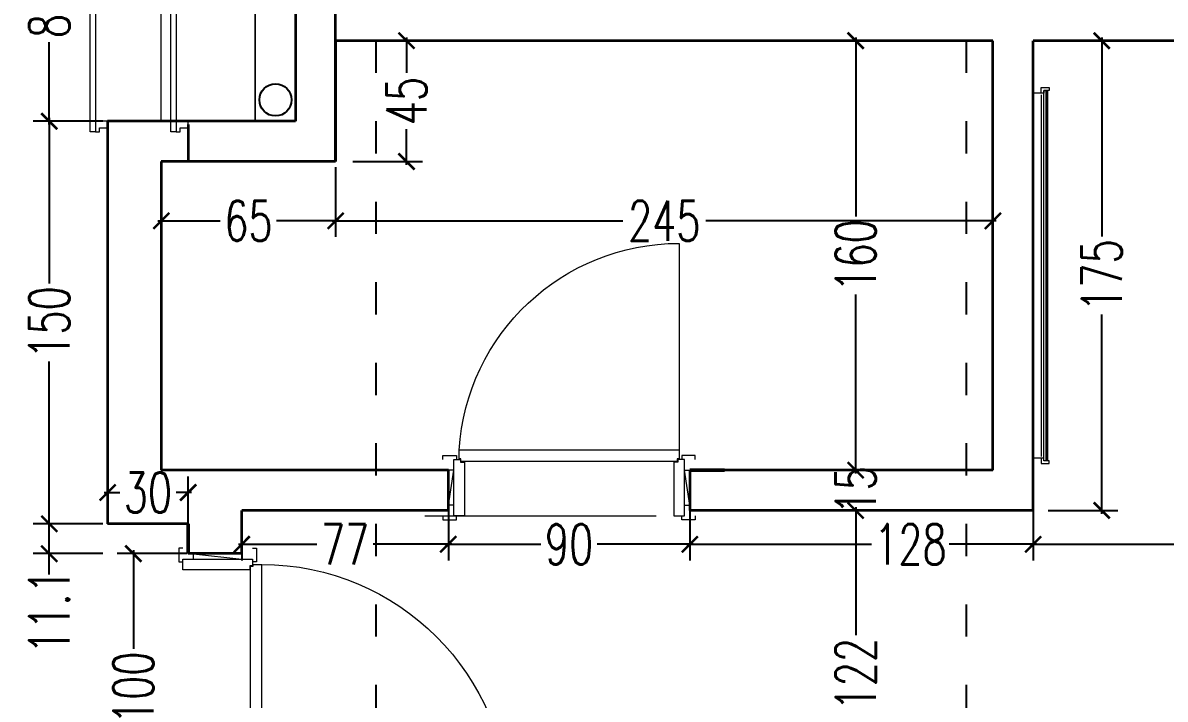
# Model space of a CAD drawing. Header units: centimetres. Extents: x -3207095 to 15275363, y -32656 to 4798027.
# Drawn here: x 688308.6 to 688734.4, y 4469986.7 to 4470238.6 of the extents above; entities that cross this region are included whole.
import ezdxf

# ---------------------------------------------------------------- set-up
doc = ezdxf.new("R2010")
doc.units = ezdxf.units.CM
doc.linetypes.add('ACAD_ISO03W100', pattern=[30, 12, -18])
doc.linetypes.add('DUZ', pattern=[500, 500])
doc.layers.get('0').update_dxf_attribs({"color": 1, "linetype": 'DUZ'})
for name, color, linetype in [('0 MC MAHAL', 94, 'Continuous'), ('DIM', 1, 'DUZ'), ('TESİSAT', 57, 'Continuous')]:
    doc.layers.add(name, color=color, linetype=linetype)
for name, color, linetype, lineweight in [('DUV', 220, 'Continuous', 50), ('DUVAR', 7, 'Continuous', 35), ('FE_MOBTEF.2', 33, 'Continuous', 18), ('iç duvar', 7, 'Continuous', 50), ('KAPEN', 151, 'Continuous', 9)]:
    doc.layers.add(name, color=color, linetype=linetype, lineweight=lineweight)
doc.styles.add('DIM', font='ROMANSTW.SHX', dxfattribs={"width": 0.7})
doc.dimstyles.new('1_100', dxfattribs={"dimtxt": 15, "dimasz": 6, "dimexe": 6, "dimexo": 0, "dimgap": 2, "dimtad": 0, "dimdec": 1, "dimzin": 11, "dimdsep": 46, "dimtxsty": 'DIM', "dimblk": 'ARCHTICK', "dimcen": 3, "dimdle": 1.25, "dimclrt": 2, "dimadec": 0, "dimazin": 0, "dimtfac": 1.25, "dimtdec": 1, "dimtix": 1, "dimtofl": 0, "dimtmove": 1, "dimatfit": 3, "dimldrblk": 'ARCHTICK', "dimfxl": 20, "dimfxlon": 1, "dimtolj": 1, "dimtzin": 0, "dimarcsym": 0})

# ---------------------------------------------------------------- blocks, each defined once
blk = doc.blocks.new('new block')
at = {"layer": 'KAPEN'}
for p, q in [((105202.0528, 48261.8596), (105202.0198, 48261.8596)), ((105202.0528, 48261.8526), (105202.0528, 48261.8596)), ((105202.0628, 48261.8526), (105202.0528, 48261.8526)), ((105202.0628, 48261.0466), (105202.0628, 48261.8526)), ((105202.0528, 48261.0466), (105202.0628, 48261.0466)), ((105202.0528, 48261.0396), (105202.0528, 48261.0466)), ((105201.2498, 48261.0396), (105202.0528, 48261.0396))]:
    blk.add_line(p, q, dxfattribs=at)
for points in [[(105202.0548, 48261.9196), (105202.0398, 48261.9196), (105202.0398, 48261.8696), (105202.0548, 48261.8696)], [(105202.2248, 48261.8796), (105202.2248, 48261.8996), (105202.0948, 48261.8796), (105202.0948, 48261.8996)], [(105202.2648, 48261.9196), (105202.2798, 48261.9196), (105202.2798, 48261.8696), (105202.2648, 48261.8696)], [(105202.0198, 48261.0396), (105202.0198, 48261.8596)], [(105202.0548, 48260.9796), (105202.0398, 48260.9796), (105202.0398, 48261.0296), (105202.0548, 48261.0296)], [(105202.2248, 48261.0196), (105202.2248, 48260.9996), (105202.0948, 48261.0196), (105202.0948, 48260.9996)], [(105202.2648, 48260.9796), (105202.2798, 48260.9796), (105202.2798, 48261.0296), (105202.2648, 48261.0296)]]:
    blk.add_lwpolyline(points, dxfattribs=at)
for points in [[(105202.0548, 48261.8796), (105202.0548, 48261.8546), (105202.0648, 48261.8546), (105202.0648, 48261.8396), (105202.2648, 48261.8396), (105202.2648, 48261.8796)], [(105202.0548, 48261.0196), (105202.0548, 48261.0446), (105202.0648, 48261.0446), (105202.0648, 48261.0596), (105202.2648, 48261.0596), (105202.2648, 48261.0196)]]:
    blk.add_lwpolyline(points, close=True, dxfattribs=at)
blk.add_arc((105202.0715, 48261.0396), 0.8216, 93.6023, 180, dxfattribs=at)
blk = doc.blocks.new('K210')
for p, q in [((0.04, 0.985), (0.04, 0.032)), ((0.96, 0.032), (0.96, 0.065)), ((0.04, 0.032), (0.047, 0.032)), ((0.047, 0.032), (0.047, 0.022)), ((0.047, 0.022), (0.953, 0.022)), ((0.953, 0.032), (0.96, 0.032)), ((0.953, 0.022), (0.953, 0.032))]:
    blk.add_line(p, q)
for points in [[(-0.02, 0.03), (-0.02, 0.045), (0.03, 0.045), (0.03, 0.03)], [(0.04, 0.065), (0.96, 0.065)], [(1.02, 0.03), (1.02, 0.045), (0.97, 0.045), (0.97, 0.03)], [(0.02, -0.19), (0, -0.19), (0.02, -0.01), (0, -0.01)], [(0.98, -0.19), (1, -0.19), (0.98, -0.01), (1, -0.01)], [(-0.02, -0.23), (-0.02, -0.245), (0.03, -0.245), (0.03, -0.23)], [(1.02, -0.23), (1.02, -0.245), (0.97, -0.245), (0.97, -0.23)]]:
    blk.add_lwpolyline(points)
for points in [[(0.02, 0.03), (0.045, 0.03), (0.045, 0.02), (0.06, 0.02), (0.06, -0.23), (0.02, -0.23)], [(0.98, 0.03), (0.955, 0.03), (0.955, 0.02), (0.94, 0.02), (0.94, -0.23), (0.98, -0.23)]]:
    blk.add_lwpolyline(points, close=True)
blk.add_arc((0.04, 0.065), 0.92, 0, 90)
blk = doc.blocks.new('rgtkjıtdkfgölv')
at = {"layer": 'FE_MOBTEF.2'}
for p, q in [((104445.9079, 48877.9319), (104445.8879, 48877.9319)), ((104445.8879, 48877.9319), (104445.8879, 48877.9019)), ((104445.8979, 48877.9139), (104445.8979, 48877.9219)), ((104445.8979, 48877.9219), (104447.2779, 48877.9219)), ((104445.8979, 48877.9219), (104445.9079, 48877.9219)), ((104445.8979, 48877.9019), (104445.8979, 48877.9219)), ((104445.9076, 48877.9319), (104445.9076, 48877.9619)), ((104445.9079, 48877.9219), (104445.9079, 48877.9319)), ((104447.2612, 48877.9319), (104445.9143, 48877.9319)), ((104447.2679, 48877.9319), (104447.2679, 48877.9619)), ((104447.2679, 48877.9319), (104447.2879, 48877.9319)), ((104447.2679, 48877.9219), (104447.2679, 48877.9319)), ((104447.2779, 48877.9219), (104447.2679, 48877.9219)), ((104447.2779, 48877.9019), (104447.2779, 48877.9219)), ((104447.2779, 48877.9219), (104447.2779, 48877.9139)), ((104447.2879, 48877.9319), (104447.2879, 48877.9019)), ((104445.8879, 48877.9019), (104445.8979, 48877.9019)), ((104445.8979, 48877.9079), (104445.8979, 48877.9139)), ((104445.8979, 48877.9139), (104447.2779, 48877.9139)), ((104447.2779, 48877.9139), (104445.8979, 48877.9139)), ((104447.2779, 48877.9079), (104445.8979, 48877.9079)), ((104447.2779, 48877.9139), (104447.2779, 48877.9079)), ((104447.2879, 48877.9019), (104447.2779, 48877.9019))]:
    blk.add_line(p, q, dxfattribs=at)
blk = doc.blocks.new('_ArchTick')
at = {"color": 0, "linetype": 'ByBlock', "const_width": 0.15}
blk.add_lwpolyline([(-0.5, -0.5), (0.5, 0.5)], dxfattribs=at)
blk = doc.blocks.new('*D852')
at = {"layer": 'Defpoints', "color": 0, "linetype": 'Continuous', "lineweight": 5, "transparency": 16777216}
for p in [(688349.79, 4470040.86), (688370.2, 4470040.86), (688370.2, 4469940.86)]:
    blk.add_point(p, dxfattribs=at)
at = {"layer": 'DIM', "color": 0, "linetype": 'Continuous', "lineweight": -2, "transparency": 16777216}
for p, q in [((688369.79, 4470040.86), (688343.79, 4470040.86)), ((688349.79, 4470042.11), (688349.79, 4470005.36)), ((688349.79, 4469939.61), (688349.79, 4469976.36)), ((688369.79, 4469940.86), (688343.79, 4469940.86))]:
    blk.add_line(p, q, dxfattribs=at)
at = {"layer": 'DIM', "color": 0, "linetype": 'Continuous', "lineweight": -2, "transparency": 16777216, "xscale": 6, "yscale": 6, "zscale": 6}
for p, rotation in [((688349.79, 4470040.86), 90), ((688349.79, 4469940.86), 270)]:
    blk.add_blockref('_ArchTick', p, dxfattribs=dict(at, rotation=rotation))
at = {"layer": 'DIM', "color": 2, "linetype": 'Continuous', "lineweight": 5, "transparency": 16777216, "insert": (688349.79, 4469990.86), "char_height": 15, "attachment_point": 5, "rotation": 90, "style": 'DIM'}
blk.add_mtext('\\A1;100', dxfattribs=at)
blk = doc.blocks.new('*D853')
at = {"layer": 'Defpoints', "color": 0, "linetype": 'Continuous', "lineweight": 5, "transparency": 16777216}
for p in [(688318.44, 4470201.97), (688340.2, 4470201.97), (688340.2, 4470051.97)]:
    blk.add_point(p, dxfattribs=at)
at = {"layer": 'DIM', "color": 0, "linetype": 'Continuous', "lineweight": -2, "transparency": 16777216}
for p, q in [((688338.44, 4470201.97), (688312.44, 4470201.97)), ((688318.44, 4470203.22), (688318.44, 4470141.47)), ((688318.44, 4470050.72), (688318.44, 4470112.47)), ((688338.44, 4470051.97), (688312.44, 4470051.97))]:
    blk.add_line(p, q, dxfattribs=at)
at = {"layer": 'DIM', "color": 0, "linetype": 'Continuous', "lineweight": -2, "transparency": 16777216, "xscale": 6, "yscale": 6, "zscale": 6}
for p, rotation in [((688318.44, 4470201.97), 90), ((688318.44, 4470051.97), 270)]:
    blk.add_blockref('_ArchTick', p, dxfattribs=dict(at, rotation=rotation))
at = {"layer": 'DIM', "color": 2, "linetype": 'Continuous', "lineweight": 5, "transparency": 16777216, "insert": (688318.44, 4470126.97), "char_height": 15, "attachment_point": 5, "rotation": 90, "style": 'DIM'}
blk.add_mtext('\\A1;150', dxfattribs=at)
blk = doc.blocks.new('*D854')
at = {"layer": 'Defpoints', "color": 0, "linetype": 'Continuous', "lineweight": 5, "transparency": 16777216}
for p in [(688318.44, 4470281.97), (688340.2, 4470281.97), (688340.2, 4470201.97)]:
    blk.add_point(p, dxfattribs=at)
at = {"layer": 'DIM', "color": 0, "linetype": 'Continuous', "lineweight": -2, "transparency": 16777216}
for p, q in [((688318.44, 4470283.22), (688318.44, 4470252.47)), ((688338.44, 4470281.97), (688312.44, 4470281.97)), ((688318.44, 4470200.72), (688318.44, 4470231.47)), ((688338.44, 4470201.97), (688312.44, 4470201.97))]:
    blk.add_line(p, q, dxfattribs=at)
at = {"layer": 'DIM', "color": 0, "linetype": 'Continuous', "lineweight": -2, "transparency": 16777216, "xscale": 6, "yscale": 6, "zscale": 6}
for p, rotation in [((688318.44, 4470281.97), 90), ((688318.44, 4470201.97), 270)]:
    blk.add_blockref('_ArchTick', p, dxfattribs=dict(at, rotation=rotation))
at = {"layer": 'DIM', "color": 2, "linetype": 'Continuous', "lineweight": 5, "transparency": 16777216, "insert": (688318.44, 4470241.97), "char_height": 15, "attachment_point": 5, "rotation": 90, "style": 'DIM'}
blk.add_mtext('\\A1;80', dxfattribs=at)
blk = doc.blocks.new('*D857')
at = {"layer": 'Defpoints', "color": 0, "linetype": 'Continuous', "lineweight": 5, "transparency": 16777216}
for p in [(688318.44, 4470051.97), (688343.79, 4470051.97), (688343.79, 4470040.86)]:
    blk.add_point(p, dxfattribs=at)
at = {"layer": 'DIM', "color": 0, "linetype": 'Continuous', "lineweight": -2, "transparency": 16777216}
for p, q in [((688318.44, 4470039.61), (688318.44, 4470053.22)), ((688338.44, 4470051.97), (688312.44, 4470051.97)), ((688338.44, 4470040.86), (688312.44, 4470040.86)), ((688318.44, 4470033.08), (688318.44, 4470040.86))]:
    blk.add_line(p, q, dxfattribs=at)
at = {"layer": 'DIM', "color": 0, "linetype": 'Continuous', "lineweight": -2, "transparency": 16777216, "xscale": 6, "yscale": 6, "zscale": 6}
for p, rotation in [((688318.44, 4470051.97), 90), ((688318.44, 4470040.86), 270)]:
    blk.add_blockref('_ArchTick', p, dxfattribs=dict(at, rotation=rotation))
at = {"layer": 'DIM', "color": 2, "linetype": 'Continuous', "lineweight": 5, "transparency": 16777216, "insert": (688318.44, 4470019.33), "char_height": 15, "attachment_point": 5, "rotation": 90, "style": 'DIM'}
blk.add_mtext('\\A1;11.1', dxfattribs=at)
blk = doc.blocks.new('*D824')
at = {"layer": 'Defpoints', "color": 0, "linetype": 'Continuous', "lineweight": 5, "transparency": 16777216}
for p in [(688340.2, 4470063.64), (688340.2, 4470051.97), (688370.2, 4470051.97)]:
    blk.add_point(p, dxfattribs=at)
at = {"layer": 'DIM', "color": 0, "linetype": 'Continuous', "lineweight": -2, "transparency": 16777216}
for p, q in [((688340.2, 4470051.97), (688340.2, 4470069.64)), ((688370.2, 4470051.97), (688370.2, 4470069.64)), ((688338.95, 4470063.64), (688344.7, 4470063.64)), ((688371.45, 4470063.64), (688365.7, 4470063.64))]:
    blk.add_line(p, q, dxfattribs=at)
at = {"layer": 'DIM', "color": 0, "linetype": 'Continuous', "lineweight": -2, "transparency": 16777216, "xscale": 6, "yscale": 6, "zscale": 6, "rotation": 180}
blk.add_blockref('_ArchTick', (688340.2, 4470063.64), dxfattribs=at)
at = {"layer": 'DIM', "color": 0, "linetype": 'Continuous', "lineweight": -2, "transparency": 16777216, "xscale": 6, "yscale": 6, "zscale": 6}
blk.add_blockref('_ArchTick', (688370.2, 4470063.64), dxfattribs=at)
at = {"layer": 'DIM', "color": 2, "linetype": 'Continuous', "lineweight": 5, "transparency": 16777216, "insert": (688355.2, 4470063.64), "char_height": 15, "attachment_point": 5, "style": 'DIM'}
blk.add_mtext('\\A1;30', dxfattribs=at)
blk = doc.blocks.new('*D873')
at = {"layer": 'Defpoints', "color": 0, "linetype": 'Continuous', "lineweight": 5, "transparency": 16777216}
for p in [(688619.05, 4470056.97), (688635.2, 4470056.97), (688635.2, 4469934.97)]:
    blk.add_point(p, dxfattribs=at)
at = {"layer": 'DIM', "color": 0, "linetype": 'Continuous', "lineweight": -2, "transparency": 16777216}
for p, q in [((688619.05, 4470058.22), (688619.05, 4470010.47)), ((688635.2, 4470056.97), (688613.05, 4470056.97)), ((688619.05, 4469933.72), (688619.05, 4469981.47)), ((688635.2, 4469934.97), (688613.05, 4469934.97))]:
    blk.add_line(p, q, dxfattribs=at)
at = {"layer": 'DIM', "color": 0, "linetype": 'Continuous', "lineweight": -2, "transparency": 16777216, "xscale": 6, "yscale": 6, "zscale": 6}
for p, rotation in [((688619.05, 4470056.97), 90), ((688619.05, 4469934.97), 270)]:
    blk.add_blockref('_ArchTick', p, dxfattribs=dict(at, rotation=rotation))
at = {"layer": 'DIM', "color": 2, "linetype": 'Continuous', "lineweight": 5, "transparency": 16777216, "insert": (688619.05, 4469995.97), "char_height": 15, "attachment_point": 5, "rotation": 90, "style": 'DIM'}
blk.add_mtext('\\A1;122', dxfattribs=at)
blk = doc.blocks.new('*D878')
at = {"layer": 'Defpoints', "color": 0, "linetype": 'Continuous', "lineweight": 5, "transparency": 16777216}
for p in [(688390.2, 4470052.96), (688467.2, 4470056.97), (688467.2, 4470044.36)]:
    blk.add_point(p, dxfattribs=at)
at = {"layer": 'DIM', "color": 0, "linetype": 'Continuous', "lineweight": -2, "transparency": 16777216}
for p, q in [((688390.2, 4470052.96), (688390.2, 4470038.36)), ((688467.2, 4470056.97), (688467.2, 4470038.36)), ((688388.95, 4470044.36), (688418.2, 4470044.36)), ((688468.45, 4470044.36), (688439.2, 4470044.36))]:
    blk.add_line(p, q, dxfattribs=at)
at = {"layer": 'DIM', "color": 0, "linetype": 'Continuous', "lineweight": -2, "transparency": 16777216, "xscale": 6, "yscale": 6, "zscale": 6, "rotation": 180}
blk.add_blockref('_ArchTick', (688390.2, 4470044.36), dxfattribs=at)
at = {"layer": 'DIM', "color": 0, "linetype": 'Continuous', "lineweight": -2, "transparency": 16777216, "xscale": 6, "yscale": 6, "zscale": 6}
blk.add_blockref('_ArchTick', (688467.2, 4470044.36), dxfattribs=at)
at = {"layer": 'DIM', "color": 2, "linetype": 'Continuous', "lineweight": 5, "transparency": 16777216, "insert": (688428.7, 4470044.36), "char_height": 15, "attachment_point": 5, "style": 'DIM'}
blk.add_mtext('\\A1;77', dxfattribs=at)
blk = doc.blocks.new('*D879')
at = {"layer": 'Defpoints', "color": 0, "linetype": 'Continuous', "lineweight": 5, "transparency": 16777216}
for p in [(688467.2, 4470056.97), (688557.2, 4470056.97), (688557.2, 4470044.36)]:
    blk.add_point(p, dxfattribs=at)
at = {"layer": 'DIM', "color": 0, "linetype": 'Continuous', "lineweight": -2, "transparency": 16777216}
for p, q in [((688467.2, 4470056.97), (688467.2, 4470038.36)), ((688557.2, 4470056.97), (688557.2, 4470038.36)), ((688465.95, 4470044.36), (688501.7, 4470044.36)), ((688558.45, 4470044.36), (688522.7, 4470044.36))]:
    blk.add_line(p, q, dxfattribs=at)
at = {"layer": 'DIM', "color": 0, "linetype": 'Continuous', "lineweight": -2, "transparency": 16777216, "xscale": 6, "yscale": 6, "zscale": 6, "rotation": 180}
blk.add_blockref('_ArchTick', (688467.2, 4470044.36), dxfattribs=at)
at = {"layer": 'DIM', "color": 0, "linetype": 'Continuous', "lineweight": -2, "transparency": 16777216, "xscale": 6, "yscale": 6, "zscale": 6}
blk.add_blockref('_ArchTick', (688557.2, 4470044.36), dxfattribs=at)
at = {"layer": 'DIM', "color": 2, "linetype": 'Continuous', "lineweight": 5, "transparency": 16777216, "insert": (688512.2, 4470044.36), "char_height": 15, "attachment_point": 5, "style": 'DIM'}
blk.add_mtext('\\A1;90', dxfattribs=at)
blk = doc.blocks.new('*D880')
at = {"layer": 'Defpoints', "color": 0, "linetype": 'Continuous', "lineweight": 5, "transparency": 16777216}
for p in [(688557.2, 4470056.97), (688685.2, 4470056.97), (688685.2, 4470044.36)]:
    blk.add_point(p, dxfattribs=at)
at = {"layer": 'DIM', "color": 0, "linetype": 'Continuous', "lineweight": -2, "transparency": 16777216}
for p, q in [((688557.2, 4470056.97), (688557.2, 4470038.36)), ((688685.2, 4470056.97), (688685.2, 4470038.36)), ((688555.95, 4470044.36), (688624.95, 4470044.36)), ((688686.45, 4470044.36), (688653.95, 4470044.36))]:
    blk.add_line(p, q, dxfattribs=at)
at = {"layer": 'DIM', "color": 0, "linetype": 'Continuous', "lineweight": -2, "transparency": 16777216, "xscale": 6, "yscale": 6, "zscale": 6, "rotation": 180}
blk.add_blockref('_ArchTick', (688557.2, 4470044.36), dxfattribs=at)
at = {"layer": 'DIM', "color": 0, "linetype": 'Continuous', "lineweight": -2, "transparency": 16777216, "xscale": 6, "yscale": 6, "zscale": 6}
blk.add_blockref('_ArchTick', (688685.2, 4470044.36), dxfattribs=at)
at = {"layer": 'DIM', "color": 2, "linetype": 'Continuous', "lineweight": 5, "transparency": 16777216, "insert": (688639.45, 4470044.36), "char_height": 15, "attachment_point": 5, "style": 'DIM'}
blk.add_mtext('\\A1;128', dxfattribs=at)
blk = doc.blocks.new('*D827')
at = {"layer": 'Defpoints', "color": 0, "linetype": 'Continuous', "lineweight": 5, "transparency": 16777216}
for p in [(688685.2, 4470231.97), (688685.2, 4470056.97), (688710.77, 4470056.97)]:
    blk.add_point(p, dxfattribs=at)
at = {"layer": 'DIM', "color": 0, "linetype": 'Continuous', "lineweight": -2, "transparency": 16777216}
for p, q in [((688690.77, 4470231.97), (688716.77, 4470231.97)), ((688710.77, 4470233.22), (688710.77, 4470158.97)), ((688710.77, 4470055.72), (688710.77, 4470129.97)), ((688690.77, 4470056.97), (688716.77, 4470056.97))]:
    blk.add_line(p, q, dxfattribs=at)
at = {"layer": 'DIM', "color": 0, "linetype": 'Continuous', "lineweight": -2, "transparency": 16777216, "xscale": 6, "yscale": 6, "zscale": 6}
for p, rotation in [((688710.77, 4470231.97), 90), ((688710.77, 4470056.97), 270)]:
    blk.add_blockref('_ArchTick', p, dxfattribs=dict(at, rotation=rotation))
at = {"layer": 'DIM', "color": 2, "linetype": 'Continuous', "lineweight": 5, "transparency": 16777216, "insert": (688710.77, 4470144.47), "char_height": 15, "attachment_point": 5, "rotation": 90, "style": 'DIM'}
blk.add_mtext('\\A1;175', dxfattribs=at)
blk = doc.blocks.new('*D881')
at = {"layer": 'Defpoints', "color": 0, "linetype": 'Continuous', "lineweight": 5, "transparency": 16777216}
for p in [(688425.2, 4470186.97), (688670.2, 4470168.2), (688425.2, 4470164.86)]:
    blk.add_point(p, dxfattribs=at)
at = {"layer": 'DIM', "color": 0, "linetype": 'Continuous', "lineweight": -2, "transparency": 16777216}
for p, q in [((688425.2, 4470184.86), (688425.2, 4470158.86)), ((688670.2, 4470168.2), (688670.2, 4470158.86)), ((688423.95, 4470164.86), (688532.2, 4470164.86)), ((688671.45, 4470164.86), (688563.2, 4470164.86))]:
    blk.add_line(p, q, dxfattribs=at)
at = {"layer": 'DIM', "color": 0, "linetype": 'Continuous', "lineweight": -2, "transparency": 16777216, "xscale": 6, "yscale": 6, "zscale": 6, "rotation": 180}
blk.add_blockref('_ArchTick', (688425.2, 4470164.86), dxfattribs=at)
at = {"layer": 'DIM', "color": 0, "linetype": 'Continuous', "lineweight": -2, "transparency": 16777216, "xscale": 6, "yscale": 6, "zscale": 6}
blk.add_blockref('_ArchTick', (688670.2, 4470164.86), dxfattribs=at)
at = {"layer": 'DIM', "color": 2, "linetype": 'Continuous', "lineweight": 5, "transparency": 16777216, "insert": (688547.7, 4470164.86), "char_height": 15, "attachment_point": 5, "style": 'DIM'}
blk.add_mtext('\\A1;245', dxfattribs=at)
blk = doc.blocks.new('*D882')
at = {"layer": 'Defpoints', "color": 0, "linetype": 'Continuous', "lineweight": 5, "transparency": 16777216}
for p in [(688425.2, 4470186.97), (688360.2, 4470180.02), (688360.2, 4470164.86)]:
    blk.add_point(p, dxfattribs=at)
at = {"layer": 'DIM', "color": 0, "linetype": 'Continuous', "lineweight": -2, "transparency": 16777216}
for p, q in [((688425.2, 4470184.86), (688425.2, 4470158.86)), ((688360.2, 4470180.02), (688360.2, 4470158.86)), ((688358.95, 4470164.86), (688382.2, 4470164.86)), ((688426.45, 4470164.86), (688403.2, 4470164.86))]:
    blk.add_line(p, q, dxfattribs=at)
at = {"layer": 'DIM', "color": 0, "linetype": 'Continuous', "lineweight": -2, "transparency": 16777216, "xscale": 6, "yscale": 6, "zscale": 6, "rotation": 180}
blk.add_blockref('_ArchTick', (688360.2, 4470164.86), dxfattribs=at)
at = {"layer": 'DIM', "color": 0, "linetype": 'Continuous', "lineweight": -2, "transparency": 16777216, "xscale": 6, "yscale": 6, "zscale": 6}
blk.add_blockref('_ArchTick', (688425.2, 4470164.86), dxfattribs=at)
at = {"layer": 'DIM', "color": 2, "linetype": 'Continuous', "lineweight": 5, "transparency": 16777216, "insert": (688392.7, 4470164.86), "char_height": 15, "attachment_point": 5, "style": 'DIM'}
blk.add_mtext('\\A1;65', dxfattribs=at)
blk = doc.blocks.new('*D884')
at = {"layer": 'Defpoints', "color": 0, "linetype": 'Continuous', "lineweight": 5, "transparency": 16777216}
for p in [(688619.05, 4470071.97), (688635.2, 4470071.97), (688635.2, 4470056.97)]:
    blk.add_point(p, dxfattribs=at)
at = {"layer": 'DIM', "color": 0, "linetype": 'Continuous', "lineweight": -2, "transparency": 16777216}
for p, q in [((688619.05, 4470071.97), (688619.05, 4470077.97)), ((688635.2, 4470071.97), (688613.05, 4470071.97)), ((688635.2, 4470056.97), (688613.05, 4470056.97)), ((688619.05, 4470056.97), (688619.05, 4470050.97))]:
    blk.add_line(p, q, dxfattribs=at)
at = {"layer": 'DIM', "color": 0, "linetype": 'Continuous', "lineweight": -2, "transparency": 16777216, "xscale": 6, "yscale": 6, "zscale": 6}
for p, rotation in [((688619.05, 4470071.97), 270), ((688619.05, 4470056.97), 90)]:
    blk.add_blockref('_ArchTick', p, dxfattribs=dict(at, rotation=rotation))
at = {"layer": 'DIM', "color": 2, "linetype": 'Continuous', "lineweight": 5, "transparency": 16777216, "insert": (688619.05, 4470064.47), "char_height": 15, "attachment_point": 5, "rotation": 90, "style": 'DIM'}
blk.add_mtext('\\A1;15', dxfattribs=at)
blk = doc.blocks.new('*D885')
at = {"layer": 'Defpoints', "color": 0, "linetype": 'Continuous', "lineweight": 5, "transparency": 16777216}
for p in [(688619.05, 4470231.97), (688635.2, 4470231.97), (688635.2, 4470071.97)]:
    blk.add_point(p, dxfattribs=at)
at = {"layer": 'DIM', "color": 0, "linetype": 'Continuous', "lineweight": -2, "transparency": 16777216}
for p, q in [((688635.2, 4470231.97), (688613.05, 4470231.97)), ((688619.05, 4470233.22), (688619.05, 4470166.47)), ((688619.05, 4470070.72), (688619.05, 4470137.47)), ((688635.2, 4470071.97), (688613.05, 4470071.97))]:
    blk.add_line(p, q, dxfattribs=at)
at = {"layer": 'DIM', "color": 0, "linetype": 'Continuous', "lineweight": -2, "transparency": 16777216, "xscale": 6, "yscale": 6, "zscale": 6}
for p, rotation in [((688619.05, 4470231.97), 90), ((688619.05, 4470071.97), 270)]:
    blk.add_blockref('_ArchTick', p, dxfattribs=dict(at, rotation=rotation))
at = {"layer": 'DIM', "color": 2, "linetype": 'Continuous', "lineweight": 5, "transparency": 16777216, "insert": (688619.05, 4470151.97), "char_height": 15, "attachment_point": 5, "rotation": 90, "style": 'DIM'}
blk.add_mtext('\\A1;160', dxfattribs=at)
blk = doc.blocks.new('*D886')
at = {"layer": 'Defpoints', "color": 0, "linetype": 'Continuous', "lineweight": 5, "transparency": 16777216}
for p in [(688425.2, 4470231.97), (688425.2, 4470186.97), (688451.6, 4470186.97)]:
    blk.add_point(p, dxfattribs=at)
at = {"layer": 'DIM', "color": 0, "linetype": 'Continuous', "lineweight": -2, "transparency": 16777216}
for p, q in [((688431.6, 4470231.97), (688457.6, 4470231.97)), ((688451.6, 4470233.22), (688451.6, 4470219.97)), ((688451.6, 4470185.72), (688451.6, 4470198.97)), ((688431.6, 4470186.97), (688457.6, 4470186.97))]:
    blk.add_line(p, q, dxfattribs=at)
at = {"layer": 'DIM', "color": 0, "linetype": 'Continuous', "lineweight": -2, "transparency": 16777216, "xscale": 6, "yscale": 6, "zscale": 6}
for p, rotation in [((688451.6, 4470231.97), 90), ((688451.6, 4470186.97), 270)]:
    blk.add_blockref('_ArchTick', p, dxfattribs=dict(at, rotation=rotation))
at = {"layer": 'DIM', "color": 2, "linetype": 'Continuous', "lineweight": 5, "transparency": 16777216, "insert": (688451.6, 4470209.47), "char_height": 15, "attachment_point": 5, "rotation": 90, "style": 'DIM'}
blk.add_mtext('\\A1;45', dxfattribs=at)
blk = doc.blocks.new('*D887')
at = {"layer": 'Defpoints', "color": 0, "linetype": 'Continuous', "lineweight": 5, "transparency": 16777216}
for p in [(688685.2, 4470056.97), (689185.2, 4470056.97), (689185.2, 4470044.36)]:
    blk.add_point(p, dxfattribs=at)
at = {"layer": 'DIM', "color": 0, "linetype": 'Continuous', "lineweight": -2, "transparency": 16777216}
for p, q in [((688685.2, 4470056.97), (688685.2, 4470038.36)), ((689185.2, 4470056.97), (689185.2, 4470038.36)), ((688683.95, 4470044.36), (688919.7, 4470044.36)), ((689186.45, 4470044.36), (688950.7, 4470044.36))]:
    blk.add_line(p, q, dxfattribs=at)
at = {"layer": 'DIM', "color": 0, "linetype": 'Continuous', "lineweight": -2, "transparency": 16777216, "xscale": 6, "yscale": 6, "zscale": 6, "rotation": 180}
blk.add_blockref('_ArchTick', (688685.2, 4470044.36), dxfattribs=at)
at = {"layer": 'DIM', "color": 0, "linetype": 'Continuous', "lineweight": -2, "transparency": 16777216, "xscale": 6, "yscale": 6, "zscale": 6}
blk.add_blockref('_ArchTick', (689185.2, 4470044.36), dxfattribs=at)
at = {"layer": 'DIM', "color": 2, "linetype": 'Continuous', "lineweight": 5, "transparency": 16777216, "insert": (688935.2, 4470044.36), "char_height": 15, "attachment_point": 5, "style": 'DIM'}
blk.add_mtext('\\A1;500', dxfattribs=at)

msp = doc.modelspace()

# ---------------------------------------------------------------- linework, layer by layer
at = {"color": 232, "linetype": 'ACAD_ISO03W100'}
for p, q in [((688440.2, 4472511.97), (688440.2, 4469381.97)), ((688660.2, 4472511.97), (688660.2, 4469381.97))]:
    msp.add_line(p, q, dxfattribs=at)
at = {"layer": 'DUV'}
for p, q in [((688570.2, 4470071.97), (688557.2, 4470071.97)), ((688370.2, 4470040.86), (688370.2, 4470051.97))]:
    msp.add_line(p, q, dxfattribs=at)
at = {"layer": 'DUVAR'}
for p, q in [((688425.2, 4470186.97), (688425.2, 4470296.97)), ((688410.2, 4470281.97), (688410.2, 4470201.97)), ((688410.2, 4470281.97), (688410.2, 4470201.97)), ((688670.2, 4470231.97), (688425.2, 4470231.97)), ((688425.2, 4470231.97), (688425.2, 4470186.97)), ((688670.2, 4470071.97), (688670.2, 4470231.97)), ((689185.2, 4470231.97), (688685.2, 4470231.97)), ((688685.2, 4470056.97), (688685.2, 4470231.97)), ((688340.2, 4470201.97), (688340.2, 4470051.97)), ((688410.2, 4470201.97), (688340.2, 4470201.97)), ((688410.2, 4470201.97), (688370.2, 4470201.97)), ((688370.2, 4470200.72), (688370.2, 4470186.97)), ((688360.2, 4470186.97), (688360.2, 4470071.97)), ((688425.2, 4470186.97), (688360.2, 4470186.97)), ((688425.2, 4470186.97), (688370.2, 4470186.97)), ((688467.2, 4470071.97), (688360.2, 4470071.97)), ((688467.2, 4470056.97), (688467.2, 4470071.97)), ((688557.2, 4470071.97), (688557.2, 4470056.97)), ((688670.2, 4470071.97), (688557.2, 4470071.97)), ((688467.2, 4470056.97), (688390.2, 4470056.97)), ((688390.2, 4470040.86), (688390.2, 4470056.97)), ((688685.2, 4470056.97), (688557.2, 4470056.97)), ((688370.2, 4470051.97), (688340.2, 4470051.97)), ((688370.2, 4470051.97), (688370.2, 4470040.86)), ((688390.2, 4470040.86), (688370.2, 4470040.86))]:
    msp.add_line(p, q, dxfattribs=at)
at = {"layer": 'iç duvar', "color": 7, "lineweight": 18}
msp.add_line((688395.25, 4470281.97), (688395.25, 4470201.97), dxfattribs=at)
at = {"layer": 'KAPEN'}
for p, q in [((688360.2, 4470201.97), (688360.2, 4470281.97)), ((688395.25, 4470201.97), (688395.25, 4470281.97)), ((688458.46, 4470054.97), (688544.66, 4470054.97))]:
    msp.add_line(p, q, dxfattribs=at)
for points in [[(688335.7, 4470241.97), (688335.7, 4470197.97), (688333.7, 4470197.97), (688333.7, 4470241.97)], [(688365.7, 4470241.97), (688365.7, 4470197.97), (688363.7, 4470197.97), (688363.7, 4470241.97)]]:
    msp.add_lwpolyline(points, dxfattribs=at)
for points in [[(688335.7, 4470201.97), (688335.7, 4470197.97), (688337.2, 4470197.97), (688337.2, 4470199.47), (688340.2, 4470199.47), (688340.2, 4470201.97), (688335.7, 4470201.97)], [(688365.7, 4470201.97), (688365.7, 4470197.97), (688367.2, 4470197.97), (688367.2, 4470199.47), (688370.2, 4470199.47), (688370.2, 4470201.97), (688365.7, 4470201.97)]]:
    msp.add_lwpolyline(points, close=True, dxfattribs=at)
at = {"layer": 'TESİSAT', "color": 8}
msp.add_circle((688402.77, 4470209.94), 6, dxfattribs=at)
msp.add_circle((688402.77, 4470209.94), 6, dxfattribs=at)

# ---------------------------------------------------------------- block references
at = {"xscale": -100, "yscale": 100, "zscale": 100, "rotation": 90}
msp.add_blockref('new block', (5514657.16, 14990281.45), dxfattribs=at)
at = {"layer": '0 MC MAHAL', "xscale": 100, "yscale": 100, "zscale": 100, "rotation": 90.00000000000001}
msp.add_blockref('rgtkjıtdkfgölv', (5576481.39, -5974514.31), dxfattribs=at)
at = {"layer": 'KAPEN', "xscale": -100, "yscale": 100, "zscale": 100, "rotation": 270}
msp.add_blockref('K210', (688391.2, 4469940.85), dxfattribs=at)

# ---------------------------------------------------------------- dimensions: what is measured, and where the dimension line sits
at = {"layer": 'DIM', "linetype": 'Continuous', "lineweight": 5}
for base, p1, p2, angle, picture, middle in [((688318.44, 4470281.97), (688340.2, 4470201.97), (688340.2, 4470281.97), 90, '*D854', (688318.44, 4470241.97)), ((688451.6, 4470186.97), (688425.2, 4470231.97), (688425.2, 4470186.97), 90, '*D886', (688451.6, 4470209.47)), ((688619.05, 4470231.97), (688635.2, 4470071.97), (688635.2, 4470231.97), 90, '*D885', (688619.05, 4470151.97)), ((688710.77, 4470056.97), (688685.2, 4470231.97), (688685.2, 4470056.97), 90, '*D827', (688710.77, 4470144.47)), ((688318.44, 4470201.97), (688340.2, 4470051.97), (688340.2, 4470201.97), 90, '*D853', (688318.44, 4470126.97)), ((688360.2, 4470164.86), (688425.2, 4470186.97), (688360.2, 4470180.02), 180, '*D882', (688392.7, 4470164.86)), ((688425.2, 4470164.86), (688670.2, 4470168.2), (688425.2, 4470186.97), 180, '*D881', (688547.7, 4470164.86)), ((688619.05, 4470071.97), (688635.2, 4470056.97), (688635.2, 4470071.97), 90, '*D884', (688619.05, 4470064.47)), ((688340.2, 4470063.64), (688370.2, 4470051.97), (688340.2, 4470051.97), 180, '*D824', (688355.2, 4470063.64)), ((688619.05, 4470056.97), (688635.2, 4469934.97), (688635.2, 4470056.97), 90, '*D873', (688619.05, 4469995.97)), ((688467.2, 4470044.36), (688390.2, 4470052.96), (688467.2, 4470056.97), 180, '*D878', (688428.7, 4470044.36)), ((688557.2, 4470044.36), (688467.2, 4470056.97), (688557.2, 4470056.97), 180, '*D879', (688512.2, 4470044.36)), ((689185.2, 4470044.36), (688685.2, 4470056.97), (689185.2, 4470056.97), 180, '*D887', (688935.2, 4470044.36)), ((688349.79, 4470040.86), (688370.2, 4469940.86), (688370.2, 4470040.86), 90, '*D852', (688349.79, 4469990.86))]:
    dim = msp.add_linear_dim(base=base, p1=p1, p2=p2, angle=angle, dimstyle='1_100', dxfattribs=at)
    dim.commit()
    dim.dimension.update_dxf_attribs({"geometry": picture, "text_midpoint": middle})
for base, p1, p2, angle, picture, middle in [((688318.44, 4470051.97), (688343.79, 4470040.86), (688343.79, 4470051.97), 90, '*D857', (688318.44, 4470019.33)), ((688685.2, 4470044.36), (688557.2, 4470056.97), (688685.2, 4470056.97), 180, '*D880', (688639.45, 4470044.36))]:
    dim = msp.add_linear_dim(base=base, p1=p1, p2=p2, angle=angle, dimstyle='1_100', dxfattribs=at)
    dim.commit()
    dim.dimension.update_dxf_attribs({"geometry": picture, "text_midpoint": middle, "dimtype": 160})

doc.saveas('drawing.dxf')
